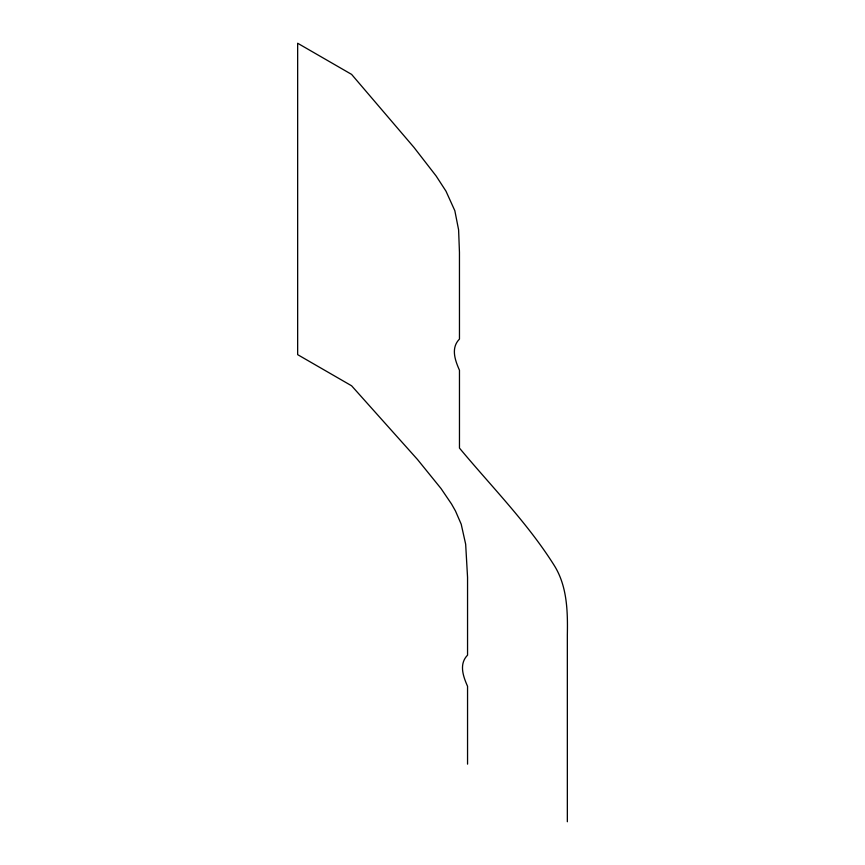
<?xml version="1.0" encoding="UTF-8"?>
<svg xmlns="http://www.w3.org/2000/svg" width="865" height="865" viewBox="0 0 865 865"><rect width="100%" height="100%" fill="white"/><g stroke="black" fill="none" stroke-linecap="round" stroke-linejoin="round"><path stroke-width="1.3" d="M567.343 821.75L567.343 634.91C567.797 611.014 567.191 585.67 553.86 564.845C527.044 522.428 491.428 486.508 459.466 448.07L459.466 370.22C455.098 360.348 450.622 348.022 459.466 339.08L459.456 252.331L458.601 229.841L454.839 210.714L445.983 191.165L436.165 176.028L413.957 147.374L351.601 74.39L297.657 43.25L297.657 354.65L351.601 385.79L417.503 459.499L441.053 488.574L451.541 504.025L455.487 511.01L461.207 524.19L465.662 544.193L467.554 577.301L467.554 655.151C458.764 664.115 463.197 676.419 467.554 686.291L467.554 764.141"/></g></svg>
